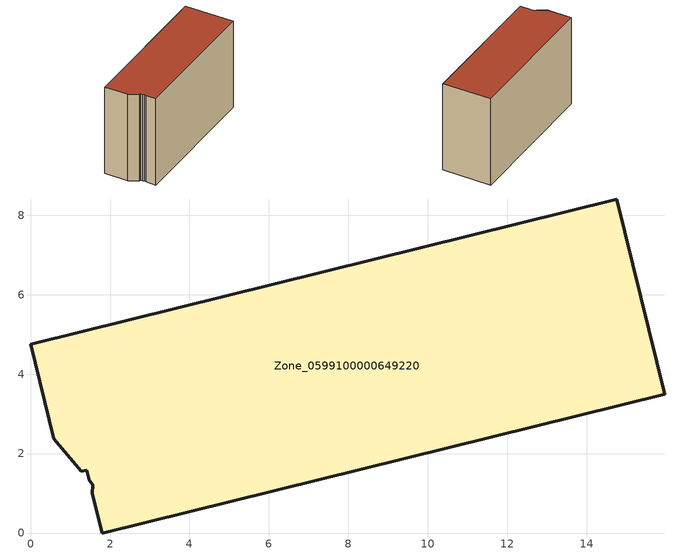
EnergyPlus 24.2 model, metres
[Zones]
Zone_0599100000649220
 floor ground (C_G): 1.47,1.33 1.41,1.58 1.28,1.55 0.58,2.38 0,4.75 14.76,8.41 15.97,3.49 1.8,0 1.55,0.99 1.57,1.22 z0
 wall outside (C_F): 14.76,8.41 0,4.75 0.58,2.38 1.28,1.55 1.41,1.58 1.47,1.33 1.57,1.22 1.55,0.99 1.8,0 15.97,3.49 14.76,8.41 z0:9.52
 roof outside (C_R): 1.57,1.22 1.55,0.99 1.8,0 15.97,3.49 14.76,8.41 0,4.75 0.58,2.38 1.28,1.55 1.41,1.58 1.47,1.33 z9.52
[BUILDING]
Pand.0599100000649220: North Axis=0; Terrain=City; Loads Convergence Tolerance Value=0.04; Temperature Convergence Tolerance Value=0.4; Solar Distribution=FullExterior; Maximum Number of Warmup Days=25; Minimum Number of Warmup Days=1
[Site:Location]
Rotterdam.The.Hague.AP_ZH_NLD Design_Conditions: Latitude=51.96; Longitude=4.45; Time Zone=1; Elevation=-4.5
[SITE:GROUNDTEMPERATURE:BUILDINGSURFACE]
18, 18, 18, 18, 18, 18, 18, 18, 18, 18, 18, 18
[MATERIAL] Thermal Absorptance=0.9; Solar Absorptance=0.7; Visible Absorptance=0.7
Name | Roughness | Thickness | Conductivity | Density | Specific Heat
G.TI.1946 | MediumSmooth | 0.15 | 1 | 540 | 1210
F.TI.1946 | Rough | 0.3 | 0.857143 | 1920 | 840
R.TI.1946 | MediumRough | 0.2 | 0.1 | 1500 | 1000
[CONSTRUCTION]
C_G: G.TI.1946
C_F: F.TI.1946
C_R: R.TI.1946
[ZONE]
Zone_0599100000649220: Type=1; Multiplier=1; Ceiling Height=Autocalculate; Volume=Autocalculate; Floor Area=autocalculate; Part of Total Floor Area=Yes
[ZONEINFILTRATION:DESIGNFLOWRATE]
Infil_Zone_0599100000649220: Zone or ZoneList or Space or SpaceList=Zone_0599100000649220; Schedule=AlwaysOn; Design Flow Rate Calculation Method=Flow/Area; Flow Rate per Floor Area=0.003; Constant Term Coefficient=1; Temperature Term Coefficient=0; Velocity Term Coefficient=0; Velocity Squared Term Coefficient=0
[HVACTEMPLATE:ZONE:IDEALLOADSAIRSYSTEM]
Zone_0599100000649220: Maximum Heating Supply Air Temperature=50; Minimum Cooling Supply Air Temperature=13; Maximum Heating Supply Air Humidity Ratio=0.0156; Minimum Cooling Supply Air Humidity Ratio=0.0077; Heating Limit=NoLimit; Cooling Limit=NoLimit; Dehumidification Control Type=ConstantSensibleHeatRatio; Cooling Sensible Heat Ratio=0.7; Dehumidification Setpoint=60; Humidification Control Type=None; Humidification Setpoint=30; Outdoor Air Method=None; Outdoor Air Flow Rate per Person=0.00944; Outdoor Air Flow Rate per Zone Floor Area=0; Outdoor Air Flow Rate per Zone=0; Demand Controlled Ventilation Type=None; Outdoor Air Economizer Type=NoEconomizer; Heat Recovery Type=None; Sensible Heat Recovery Effectiveness=0.7; Latent Heat Recovery Effectiveness=0.65
[ZONECONTROL:THERMOSTAT]
ThermostatControl_Zone_0599100000649220: Zone or ZoneList=Zone_0599100000649220; Control Type Schedule=DualSetpointControlType; Control 1=Thermostat_Zone_0599100000649220; Temperature Difference Between Cutout And Setpoint=0
[THERMOSTATSETPOINT:DUALSETPOINT]
Thermostat_Zone_0599100000649220: Heating Setpoint Temperature Schedule=HeatingSetpoint_Zone_0599100000649220; Cooling Setpoint Temperature Schedule=CoolingSetpoint_Zone_0599100000649220
[SCHEDULE:COMPACT]
HeatingSetpoint_Zone_0599100000649220: Through: 12/31, For: AllDays, Until: 24:00, 21
CoolingSetpoint_Zone_0599100000649220: Through: 12/31, For: AllDays, Until: 24:00, 24
DualSetpointControlType: Through: 12/31, For: AllDays, Until: 24:00, 4
AlwaysOn: Through: 12/31, For: AllDays, Until: 24:00, 1
